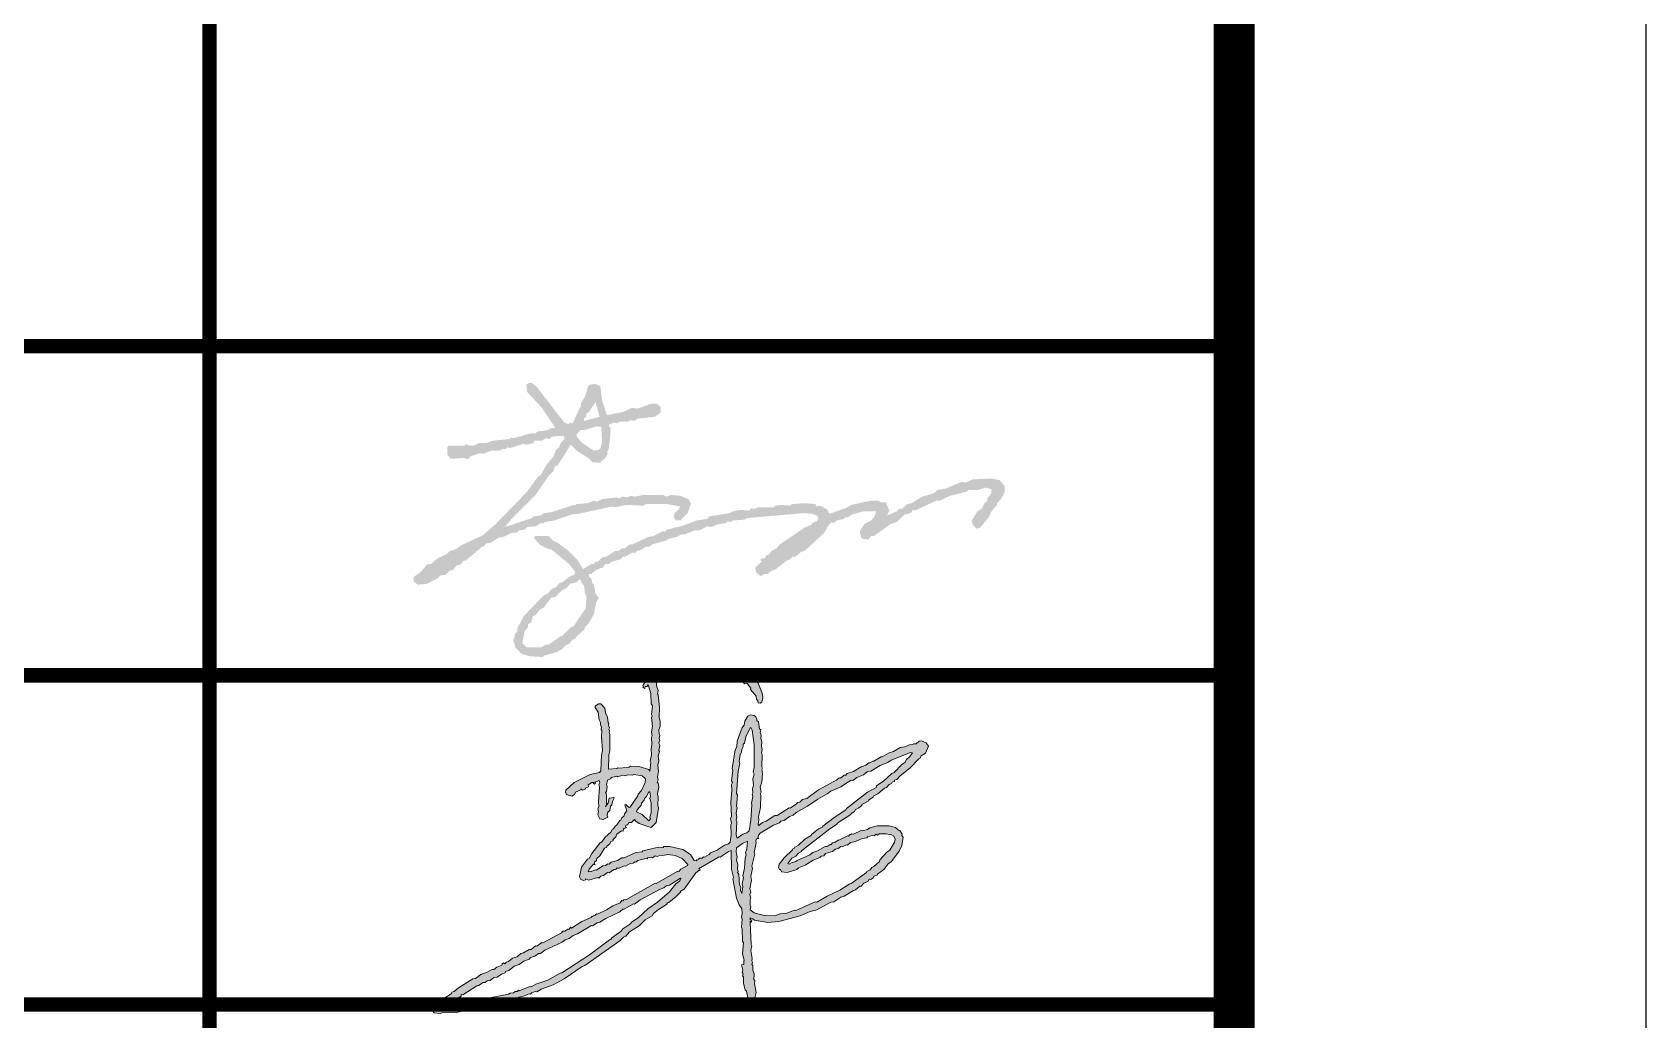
# Model space of a CAD drawing. Extents: x 1188826 to 1909461, y 608442 to 1651179.
# Drawn here: x 1552137 to 1556059, y 1430515 to 1432916 of the extents above; entities that cross this region are included whole.
import ezdxf

# ---------------------------------------------------------------- set-up
doc = ezdxf.new("R2010")
doc.units = 0
doc.header["$LTSCALE"] = 1000
doc.header["$MEASUREMENT"] = 0
doc.layers.add('WALL', color=9, linetype='Continuous', lineweight=40)
doc.layers.add('签名', color=7, linetype='Continuous', lineweight=18)
doc.layers.add('图框', color=140, linetype='Continuous')

# ---------------------------------------------------------------- blocks, each defined once
blk = doc.blocks.new('tq5113')
at = {"layer": '签名'}
h = blk.add_hatch(color=2, dxfattribs=at)
h.dxf.hatch_style = 1
h.paths.add_polyline_path([(5409.8, 9818.7), (5409.8, 9824.7), (5415.8, 9830.7), (5413.8, 9834.7), (5421.8, 9840.7), (5437.8, 9864.7), (5447.8, 9828.7)], flags=16)
h.paths.add_polyline_path([(5391.8, 9780.7), (5391.8, 9786.7), (5401.8, 9796.7), (5411.8, 9796.7), (5437.8, 9804.7), (5451.8, 9804.7), (5453.8, 9766.7), (5449.8, 9752.7), (5445.8, 9748.7), (5433.8, 9746.7), (5405.8, 9764.7)], flags=16)
h.paths.add_polyline_path([(5259.8, 9278.7), (5265.8, 9308.7), (5273.8, 9316.7), (5273.8, 9324.7), (5281.8, 9328.7), (5285.8, 9344.7), (5291.8, 9346.7), (5303.8, 9360.7), (5311.8, 9364.7), (5329.8, 9388.7), (5339.8, 9390.7), (5355.8, 9406.7), (5367.8, 9412.7), (5375.8, 9422.7), (5391.8, 9426.7), (5397.8, 9432.7), (5401.8, 9432.7), (5403.8, 9424.7), (5409.8, 9418.7), (5411.8, 9400.7), (5415.8, 9392.7), (5413.8, 9362.7), (5383.8, 9318.7), (5379.8, 9318.7), (5355.8, 9294.7), (5351.8, 9294.7), (5323.8, 9274.7), (5315.8, 9274.7), (5307.8, 9268.7), (5269.8, 9268.7)], flags=16)
h.paths.add_polyline_path([(5239.8, 9288.7), (5237.8, 9286.7), (5243.8, 9266.7), (5257.8, 9252.7), (5277.8, 9246.7), (5309.8, 9244.7), (5313.8, 9248.7), (5343.8, 9256.7), (5357.8, 9264.7), (5363.8, 9272.7), (5373.8, 9276.7), (5383.8, 9288.7), (5387.8, 9286.7), (5389.8, 9292.7), (5411.8, 9312.7), (5411.8, 9316.7), (5419.8, 9324.7), (5433.8, 9348.7), (5439.8, 9378.7), (5445.8, 9388.7), (5437.8, 9398.7), (5433.8, 9420.7), (5429.8, 9424.7), (5427.8, 9434.7), (5421.8, 9440.7), (5421.8, 9446.7), (5427.8, 9446.7), (5439.8, 9456.7), (5455.8, 9462.7), (5461.8, 9470.7), (5469.8, 9470.7), (5477.8, 9476.7), (5499.8, 9482.7), (5503.8, 9488.7), (5509.8, 9488.7), (5527.8, 9498.7), (5535.8, 9498.7), (5537.8, 9502.7), (5547.8, 9504.7), (5559.8, 9512.7), (5567.8, 9512.7), (5575.8, 9518.7), (5611.8, 9528.7), (5615.8, 9532.7), (5635.8, 9536.7), (5645.8, 9542.7), (5653.8, 9542.7), (5679.8, 9552.7), (5689.8, 9552.7), (5709.8, 9562.7), (5719.8, 9560.7), (5731.8, 9566.7), (5755.8, 9570.7), (5759.8, 9574.7), (5765.8, 9572.7), (5771.8, 9576.7), (5799.8, 9578.7), (5807.8, 9582.7), (5943.8, 9594.7), (5965.8, 9592.7), (5975.8, 9588.7), (5979.8, 9582.7), (5975.8, 9574.7), (5967.8, 9572.7), (5959.8, 9564.7), (5947.8, 9560.7), (5885.8, 9518.7), (5877.8, 9508.7), (5865.8, 9502.7), (5857.8, 9492.7), (5853.8, 9492.7), (5849.8, 9484.7), (5841.8, 9484.7), (5837.8, 9480.7), (5841.8, 9476.7), (5825.8, 9462.7), (5827.8, 9450.7), (5839.8, 9440.7), (5847.8, 9446.7), (5855.8, 9446.7), (5865.8, 9454.7), (5873.8, 9456.7), (5901.8, 9478.7), (5911.8, 9482.7), (5915.8, 9488.7), (5923.8, 9488.7), (5937.8, 9500.7), (5945.8, 9502.7), (5993.8, 9546.7), (6003.8, 9564.7), (6011.8, 9572.7), (6017.8, 9570.7), (6023.8, 9576.7), (6041.8, 9580.7), (6043.8, 9584.7), (6051.8, 9584.7), (6059.8, 9590.7), (6087.8, 9598.7), (6119.8, 9598.7), (6115.8, 9586.7), (6107.8, 9576.7), (6091.8, 9568.7), (6079.8, 9550.7), (6083.8, 9534.7), (6091.8, 9530.7), (6101.8, 9530.7), (6107.8, 9538.7), (6113.8, 9538.7), (6155.8, 9568.7), (6169.8, 9572.7), (6187.8, 9590.7), (6203.8, 9594.7), (6209.8, 9602.7), (6213.8, 9600.7), (6265.8, 9624.7), (6273.8, 9624.7), (6299.8, 9636.7), (6339.8, 9646.7), (6343.8, 9650.7), (6365.8, 9650.7), (6385.8, 9656.7), (6399.8, 9652.7), (6399.8, 9642.7), (6389.8, 9630.7), (6389.8, 9624.7), (6381.8, 9616.7), (6377.8, 9606.7), (6365.8, 9598.7), (6351.8, 9576.7), (6355.8, 9564.7), (6363.8, 9556.7), (6371.8, 9558.7), (6393.8, 9584.7), (6399.8, 9598.7), (6413.8, 9614.7), (6413.8, 9618.7), (6421.8, 9626.7), (6431.8, 9644.7), (6431.8, 9660.7), (6419.8, 9674.7), (6401.8, 9678.7), (6353.8, 9676.7), (6337.8, 9668.7), (6327.8, 9670.7), (6289.8, 9654.7), (6267.8, 9650.7), (6259.8, 9642.7), (6231.8, 9634.7), (6205.8, 9618.7), (6195.8, 9616.7), (6181.8, 9604.7), (6175.8, 9604.7), (6169.8, 9598.7), (6145.8, 9588.7), (6151.8, 9600.7), (6143.8, 9620.7), (6131.8, 9620.7), (6125.8, 9624.7), (6105.8, 9624.7), (6059.8, 9614.7), (6045.8, 9606.7), (6005.8, 9592.7), (5999.8, 9604.7), (5983.8, 9612.7), (5975.8, 9610.7), (5971.8, 9616.7), (5947.8, 9618.7), (5915.8, 9616.7), (5909.8, 9612.7), (5889.8, 9614.7), (5875.8, 9612.7), (5869.8, 9608.7), (5833.8, 9608.7), (5821.8, 9604.7), (5817.8, 9606.7), (5809.8, 9600.7), (5789.8, 9602.7), (5769.8, 9598.7), (5763.8, 9594.7), (5713.8, 9586.7), (5709.8, 9580.7), (5683.8, 9576.7), (5651.8, 9564.7), (5611.8, 9554.7), (5605.8, 9548.7), (5601.8, 9550.7), (5577.8, 9538.7), (5565.8, 9536.7), (5527.8, 9518.7), (5521.8, 9518.7), (5507.8, 9508.7), (5501.8, 9508.7), (5493.8, 9502.7), (5485.8, 9502.7), (5463.8, 9488.7), (5453.8, 9486.7), (5443.8, 9476.7), (5437.8, 9476.7), (5433.8, 9470.7), (5427.8, 9470.7), (5407.8, 9458.7), (5393.8, 9480.7), (5369.8, 9504.7), (5345.8, 9522.7), (5335.8, 9526.7), (5323.8, 9538.7), (5291.8, 9538.7), (5287.8, 9534.7), (5301.8, 9518.7), (5323.8, 9506.7), (5329.8, 9506.7), (5373.8, 9470.7), (5387.8, 9452.7), (5387.8, 9446.7), (5371.8, 9438.7), (5357.8, 9426.7), (5349.8, 9424.7), (5341.8, 9414.7), (5331.8, 9410.7), (5321.8, 9398.7), (5311.8, 9394.7), (5263.8, 9344.7), (5247.8, 9314.7), (5247.8, 9306.7), (5241.8, 9300.7)])
h.paths.add_polyline_path([(4997.8, 9440.7), (4995.8, 9438.7), (4995.8, 9428.7), (5005.8, 9420.7), (5027.8, 9422.7), (5055.8, 9436.7), (5059.8, 9442.7), (5073.8, 9444.7), (5083.8, 9454.7), (5091.8, 9456.7), (5099.8, 9466.7), (5111.8, 9470.7), (5115.8, 9478.7), (5121.8, 9478.7), (5161.8, 9512.7), (5165.8, 9512.7), (5171.8, 9520.7), (5183.8, 9522.7), (5201.8, 9534.7), (5213.8, 9536.7), (5233.8, 9546.7), (5245.8, 9546.7), (5251.8, 9552.7), (5265.8, 9554.7), (5271.8, 9560.7), (5291.8, 9562.7), (5305.8, 9570.7), (5309.8, 9568.7), (5313.8, 9572.7), (5337.8, 9576.7), (5383.8, 9592.7), (5395.8, 9592.7), (5477.8, 9610.7), (5483.8, 9608.7), (5513.8, 9614.7), (5553.8, 9612.7), (5559.8, 9616.7), (5611.8, 9616.7), (5643.8, 9610.7), (5639.8, 9602.7), (5629.8, 9594.7), (5627.8, 9584.7), (5633.8, 9576.7), (5643.8, 9576.7), (5661.8, 9594.7), (5669.8, 9616.7), (5663.8, 9628.7), (5643.8, 9636.7), (5621.8, 9638.7), (5609.8, 9634.7), (5601.8, 9638.7), (5553.8, 9638.7), (5533.8, 9634.7), (5523.8, 9636.7), (5513.8, 9632.7), (5503.8, 9634.7), (5495.8, 9630.7), (5487.8, 9632.7), (5453.8, 9628.7), (5441.8, 9622.7), (5433.8, 9624.7), (5417.8, 9618.7), (5391.8, 9616.7), (5387.8, 9612.7), (5385.8, 9614.7), (5329.8, 9596.7), (5311.8, 9594.7), (5303.8, 9588.7), (5285.8, 9586.7), (5283.8, 9582.7), (5217.8, 9560.7), (5233.8, 9580.7), (5291.8, 9638.7), (5323.8, 9684.7), (5335.8, 9696.7), (5337.8, 9706.7), (5345.8, 9710.7), (5377.8, 9760.7), (5393.8, 9744.7), (5419.8, 9728.7), (5429.8, 9718.7), (5447.8, 9716.7), (5459.8, 9726.7), (5467.8, 9738.7), (5465.8, 9742.7), (5469.8, 9750.7), (5473.8, 9782.7), (5473.8, 9802.7), (5469.8, 9806.7), (5471.8, 9810.7), (5483.8, 9814.7), (5489.8, 9812.7), (5495.8, 9816.7), (5515.8, 9816.7), (5521.8, 9820.7), (5531.8, 9818.7), (5541.8, 9824.7), (5581.8, 9828.7), (5595.8, 9838.7), (5595.8, 9852.7), (5587.8, 9860.7), (5573.8, 9860.7), (5539.8, 9848.7), (5525.8, 9850.7), (5505.8, 9840.7), (5465.8, 9832.7), (5453.8, 9868.7), (5449.8, 9902.7), (5437.8, 9908.7), (5423.8, 9906.7), (5419.8, 9902.7), (5411.8, 9876.7), (5403.8, 9864.7), (5401.8, 9854.7), (5381.8, 9812.7), (5375.8, 9814.7), (5371.8, 9810.7), (5361.8, 9814.7), (5295.8, 9900.7), (5283.8, 9910.7), (5275.8, 9910.7), (5269.8, 9906.7), (5271.8, 9888.7), (5305.8, 9852.7), (5339.8, 9802.7), (5327.8, 9800.7), (5323.8, 9796.7), (5295.8, 9792.7), (5291.8, 9788.7), (5281.8, 9788.7), (5237.8, 9776.7), (5231.8, 9778.7), (5229.8, 9774.7), (5187.8, 9770.7), (5171.8, 9764.7), (5153.8, 9764.7), (5141.8, 9758.7), (5129.8, 9758.7), (5123.8, 9762.7), (5119.8, 9758.7), (5081.8, 9758.7), (5077.8, 9754.7), (5077.8, 9736.7), (5085.8, 9726.7), (5119.8, 9728.7), (5127.8, 9724.7), (5133.8, 9732.7), (5157.8, 9740.7), (5163.8, 9738.7), (5185.8, 9746.7), (5205.8, 9746.7), (5211.8, 9750.7), (5219.8, 9750.7), (5223.8, 9754.7), (5229.8, 9752.7), (5261.8, 9762.7), (5269.8, 9760.7), (5285.8, 9764.7), (5289.8, 9770.7), (5307.8, 9770.7), (5317.8, 9776.7), (5325.8, 9774.7), (5331.8, 9780.7), (5357.8, 9782.7), (5361.8, 9780.7), (5361.8, 9774.7), (5351.8, 9762.7), (5349.8, 9754.7), (5341.8, 9748.7), (5335.8, 9732.7), (5317.8, 9710.7), (5305.8, 9688.7), (5297.8, 9682.7), (5269.8, 9644.7), (5193.8, 9566.7), (5163.8, 9540.7), (5111.8, 9516.7), (5097.8, 9506.7), (5083.8, 9502.7), (5075.8, 9494.7), (5053.8, 9484.7), (5037.8, 9470.7), (5029.8, 9470.7), (5011.8, 9450.7)])
h = blk.add_hatch(color=2, dxfattribs=at)
h.paths.add_polyline_path([(5588, 8940.2), (5590.4, 8945.8), (5588.3, 8953.6), (5590.9, 8966.5), (5589.1, 8981.6), (5591.3, 8992.1), (5589.9, 9003.5), (5593.5, 9015), (5591.7, 9017.8), (5594.1, 9029.6), (5591.8, 9036.2), (5594.1, 9041.8), (5592.7, 9047), (5594.4, 9055.2), (5592.6, 9058), (5592.1, 9067.9), (5595, 9075.9), (5595.1, 9088.1), (5592.3, 9098.5), (5593.6, 9122.8), (5590, 9152.9), (5588.1, 9155.7), (5589.8, 9164), (5586.5, 9172), (5584.3, 9190.8), (5581.5, 9195.1), (5575.6, 9196.3), (5574.7, 9197.7), (5569.9, 9198.6), (5565.5, 9194.7), (5564.3, 9188.8), (5560.2, 9187.2), (5552.9, 9175.2), (5554.8, 9172.4), (5553.1, 9170.3), (5557.6, 9168.1), (5558.5, 9172.8), (5562.3, 9173.3), (5565.6, 9177.5), (5572.3, 9156.5), (5573.1, 9130.6), (5576, 9126.4), (5574, 9104.7), (5575.8, 9101.9), (5573.7, 9097.4), (5576.6, 9076), (5573.8, 9061.9), (5575.6, 9052.9), (5573.7, 9049.7), (5574.8, 9031.1), (5572.9, 9021.7), (5573.5, 9006.8), (5570.4, 8991.5), (5572.2, 8988.7), (5570.2, 8967.1), (5567.4, 8971.3), (5543.2, 8978.7), (5522.5, 8979.3), (5519.7, 8977.4), (5497.1, 8974.7), (5492.4, 8975.7), (5489.5, 8973.8), (5469.5, 8971.8), (5470.4, 9005.9), (5472.8, 9017.7), (5472.5, 9058.2), (5470.7, 9061), (5471.6, 9065.7), (5470, 9069.7), (5471.9, 9073), (5469.3, 9078.4), (5470.3, 9083.1), (5468.2, 9084.8), (5467.3, 9098.4), (5462.2, 9109.3), (5460.8, 9120.6), (5450.8, 9131.2), (5444.7, 9131.2), (5437.3, 9125.4), (5436.6, 9121.9), (5444.1, 9110.5), (5446.3, 9091.7), (5450.1, 9086), (5450.1, 9079.9), (5452.6, 9074.5), (5451.4, 9068.6), (5453.3, 9065.8), (5452.5, 9050), (5454.5, 9017.8), (5452, 9006), (5450.4, 8968.4), (5447.1, 8964.1), (5425.2, 8958.8), (5385.8, 8940), (5366, 8920.8), (5365, 8916.1), (5367.6, 8910.6), (5380.3, 8906.8), (5387.1, 8910.3), (5389.5, 8915.9), (5400.3, 8921.1), (5402.2, 8924.4), (5406.4, 8921), (5413, 8923.4), (5413.5, 8925.7), (5420.4, 8929.2), (5420.2, 8934.1), (5428.7, 8939.8), (5433.6, 8940), (5431.9, 8937.9), (5435.2, 8936), (5438.1, 8937.8), (5436.2, 8940.7), (5446.8, 8944.6), (5448.2, 8939.4), (5446.1, 8935), (5447.2, 8928.6), (5444.7, 8892.4), (5446, 8881.1), (5443.6, 8875.4), (5445, 8870.2), (5443.1, 8860.8), (5448.5, 8851.2), (5456.7, 8849.5), (5467.8, 8855.8), (5466.2, 8859.8), (5467.8, 8868), (5472.3, 8872), (5474.5, 8882.6), (5477.6, 8885.6), (5479.3, 8893.9), (5483.3, 8901.6), (5481.2, 8903.3), (5471.1, 8901.7), (5468.7, 8889.9), (5462, 8881.5), (5464.2, 8885.9), (5464.7, 8906.6), (5463.8, 8914.2), (5461.7, 8915.8), (5464.6, 8917.7), (5465.8, 8929.7), (5464.2, 8933.7), (5466.6, 8945.5), (5474.6, 8948.7), (5476.5, 8952), (5489.5, 8955.5), (5491.6, 8953.8), (5504.5, 8957.3), (5510.4, 8956.1), (5515.8, 8958.6), (5527.8, 8957.4), (5530.7, 8959.3), (5550.9, 8956.3), (5559.1, 8948.5), (5558.6, 8940.1), (5549.5, 8919.9), (5541.7, 8911.7), (5540.8, 8907), (5521.6, 8879.1), (5518, 8879.8), (5511.9, 8885.9), (5509.4, 8885.2), (5513.8, 8870.9), (5508.5, 8863.3), (5507.6, 8858.6), (5501.7, 8853.7), (5499.3, 8848.1), (5496.7, 8847.4), (5489.6, 8836.6), (5485.3, 8833.8), (5481.5, 8827.2), (5478.9, 8826.5), (5474.9, 8818.8), (5461.4, 8806.9), (5454.3, 8796.1), (5448.7, 8792.3), (5428.8, 8767), (5422.6, 8754.8), (5418.6, 8753.2), (5403.7, 8734.2), (5398.8, 8710.7), (5402.3, 8703.8), (5409.1, 8701.2), (5413.1, 8702.8), (5413.6, 8705.2), (5421.6, 8702.3), (5443.8, 8708.8), (5445.9, 8707.2), (5450.6, 8712.3), (5457, 8713.5), (5467.1, 8721.2), (5470.7, 8720.4), (5482, 8727.9), (5486.9, 8728.1), (5490, 8731.2), (5495, 8731.4), (5507.2, 8737.4), (5510.7, 8736.7), (5521.8, 8743), (5529.4, 8743.9), (5533.6, 8746.7), (5536, 8746.3), (5540.5, 8750.2), (5559.8, 8754.8), (5563.3, 8754.1), (5565, 8756.2), (5572.7, 8758.3), (5576, 8756.4), (5583.1, 8761.1), (5587.8, 8760.1), (5595.8, 8763.4), (5601.7, 8762.2), (5613.3, 8764.7), (5631.1, 8762.3), (5648, 8755.1), (5662.1, 8740), (5661.6, 8737.6), (5645.1, 8728.8), (5640.4, 8723.6), (5638, 8724.1), (5585.4, 8694.5), (5583, 8695), (5511.1, 8654.6), (5507.5, 8655.3), (5504.4, 8652.3), (5502.1, 8652.7), (5497.4, 8647.6), (5479.9, 8640.1), (5464.3, 8629.9), (5442.6, 8619.6), (5440.3, 8620.1), (5437.2, 8617.1), (5432, 8615.7), (5431.5, 8613.3), (5429.4, 8615), (5427.5, 8611.7), (5404.7, 8601.7), (5379.4, 8586), (5377.3, 8587.7), (5372.6, 8582.5), (5370.2, 8583), (5363.1, 8578.4), (5358.2, 8578.1), (5354.9, 8573.9), (5309.6, 8550.1), (5307.2, 8550.6), (5295.6, 8542), (5292.1, 8542.7), (5281.7, 8533.8), (5276.8, 8533.6), (5262.8, 8525.4), (5256.5, 8524.3), (5247.5, 8516.3), (5235.7, 8512.6), (5226.7, 8504.6), (5221.5, 8503.3), (5217.1, 8499.3), (5213.8, 8501.2), (5210.9, 8499.3), (5210.2, 8495.8), (5198.2, 8490.9), (5190.9, 8485.1), (5185.9, 8484.8), (5174.8, 8478.5), (5159, 8473.2), (5146, 8463.6), (5139.7, 8462.5), (5104.5, 8440.3), (5094.1, 8431.4), (5088.9, 8430), (5086.8, 8425.6), (5071.4, 8416.4), (5067.7, 8416), (5063.9, 8409.4), (5061.5, 8409.9), (5057.7, 8403.3), (5043.3, 8392.8), (5041.6, 8384.6), (5045.6, 8380.1), (5061.1, 8378.1), (5064, 8380), (5100.9, 8381), (5124.3, 8387.2), (5139.1, 8387.9), (5153.7, 8393.5), (5158.4, 8392.5), (5189.3, 8399.6), (5200.3, 8399.8), (5208.6, 8404.2), (5229.1, 8408.6), (5250.5, 8417.7), (5260.7, 8419.3), (5276.7, 8425.8), (5280.2, 8425.1), (5283.3, 8428.1), (5291.3, 8431.4), (5294.9, 8430.7), (5305.9, 8437), (5335.2, 8448.1), (5361.4, 8462.3), (5405.5, 8492.5), (5412.1, 8494.8), (5496.7, 8554.6), (5505.9, 8563.8), (5511.3, 8566.3), (5520.8, 8576.6), (5543.5, 8591.6), (5558.6, 8605.6), (5575.3, 8615.7), (5578.9, 8621.1), (5590.7, 8630.9), (5610.3, 8642.8), (5612.4, 8647.3), (5616.2, 8647.7), (5633.9, 8662.5), (5644.8, 8673.7), (5643.9, 8675.1), (5653.6, 8680.5), (5681.3, 8720.1), (5688.6, 8726), (5692.4, 8726.4), (5691.7, 8729), (5688.2, 8729.7), (5738.2, 8758.7), (5740.5, 8758.2), (5760.4, 8771.3), (5767.2, 8774.8), (5768.6, 8727.9), (5773.2, 8708.6), (5771.4, 8705.3), (5780.1, 8658.2), (5786.6, 8642.2), (5793.1, 8632.3), (5794.5, 8621), (5792.8, 8612.7), (5794.2, 8607.6), (5792.7, 8588.3), (5794.3, 8584.3), (5795.3, 8553.4), (5797.2, 8550.6), (5795.4, 8524), (5799.3, 8507.3), (5797.9, 8506.3), (5798.6, 8497.6), (5792.2, 8496.5), (5795.7, 8483.5), (5794.5, 8477.6), (5796.3, 8474.8), (5795.4, 8470.1), (5797.3, 8467.3), (5797.6, 8451.3), (5801.8, 8435.7), (5804.9, 8432.6), (5807.6, 8416.2), (5817.2, 8409.3), (5824.8, 8416.3), (5828.6, 8429), (5824.5, 8450.7), (5824.7, 8458), (5822.9, 8460.8), (5823.2, 8474.2), (5820.2, 8483.4), (5820, 8494.5), (5818.1, 8497.3), (5819.3, 8503.2), (5817.4, 8506), (5818.7, 8511.9), (5815.2, 8531), (5817.6, 8542.7), (5815.8, 8545.6), (5813.4, 8599.9), (5813.9, 8602.3), (5815.8, 8599.4), (5817.9, 8603.9), (5813.5, 8606), (5813.3, 8611), (5815.1, 8608.2), (5820.1, 8608.4), (5824.3, 8605.1), (5856.3, 8599.7), (5883.6, 8601.5), (5935.4, 8615.3), (5959.7, 8626.3), (5975.3, 8630.4), (6009.7, 8649.1), (6017.2, 8650), (6034.2, 8661.2), (6042, 8663.3), (6064.4, 8677.1), (6069.6, 8678.5), (6080, 8687.4), (6082.4, 8686.9), (6090.2, 8695.1), (6099.6, 8699.3), (6103.2, 8704.7), (6106.7, 8703.9), (6112.4, 8707.7), (6114.5, 8712.1), (6122.3, 8714.2), (6122.8, 8716.6), (6138.6, 8728), (6148.8, 8741.9), (6157.3, 8747.5), (6176, 8773), (6182.4, 8786.4), (6185.3, 8806.6), (6182.5, 8810.9), (6183.3, 8814.4), (6177.7, 8822.9), (6174.1, 8823.6), (6166.9, 8830), (6151.8, 8834.3), (6122.4, 8834.2), (6104.3, 8829.4), (6098.6, 8825.6), (6086.8, 8821.9), (6083.3, 8822.7), (6064.4, 8814.3), (6060.9, 8815), (6056.6, 8812.2), (6055.7, 8813.6), (6052.4, 8809.4), (6050, 8809.9), (6029.5, 8799.4), (6027.2, 8799.9), (6019.8, 8794), (6013.5, 8792.9), (6010.2, 8788.7), (6007.8, 8789.1), (6000.7, 8784.5), (5995.8, 8784.3), (5977.6, 8773.3), (5965.8, 8769.6), (5958.5, 8763.7), (5927.6, 8750.5), (5924.5, 8747.4), (5914.2, 8744.6), (5908.5, 8740.9), (5905.2, 8742.8), (5915.2, 8755.5), (5924.8, 8760.8), (5931.2, 8768.1), (5938.1, 8771.6), (5938.5, 8773.9), (6007.1, 8827.3), (6023.8, 8837.3), (6027.1, 8841.5), (6058.3, 8862.1), (6058.8, 8864.4), (6067, 8868.9), (6069.2, 8873.3), (6077.4, 8877.8), (6084.8, 8883.6), (6085.2, 8886), (6101.8, 8894.8), (6102.2, 8897.2), (6112.2, 8903.7), (6114.1, 8907), (6123.7, 8912.4), (6140, 8926.2), (6145.2, 8927.6), (6151.6, 8934.8), (6157, 8937.4), (6158.9, 8940.7), (6164.1, 8942.1), (6164.8, 8945.6), (6170, 8947), (6178.1, 8956.3), (6201.5, 8974.8), (6223.2, 8997.3), (6227.2, 8998.9), (6229.6, 9004.6), (6239.5, 9011.1), (6246.7, 9028), (6241.1, 9036.5), (6229.8, 9041.3), (6224.6, 9039.9), (6217.3, 9034), (6211.2, 9034.1), (6206.9, 9031.3), (6202.2, 9032.2), (6189.9, 9026.2), (6178.6, 9024.8), (6161.9, 9014.8), (6151.5, 9012), (6134.8, 9002), (6132.4, 9002.5), (6114.2, 8991.5), (6111.9, 8992), (6104.8, 8987.3), (6102.4, 8987.8), (6095.1, 8981.9), (6083.3, 8978.2), (6064.9, 8966.1), (6049.4, 8961.9), (6046, 8957.7), (6042.3, 8957.2), (6033.5, 8950.5), (6030, 8951.2), (6024.1, 8946.3), (5980, 8922.2), (5951.2, 8901.2), (5940.8, 8898.4), (5934.6, 8892.3), (5928.3, 8891.2), (5926.4, 8887.9), (5910.8, 8877.6), (5908.5, 8878.1), (5878.9, 8859.7), (5874, 8859.4), (5852.8, 8845.4), (5843.6, 8842.4), (5834.8, 8835.6), (5832.7, 8837.3), (5835.1, 8849), (5834.2, 8856.6), (5838.8, 8878.9), (5839.9, 8908.1), (5838.5, 8913.3), (5840.4, 8916.6), (5838.1, 8929.3), (5841.7, 8940.8), (5843.4, 8961.3), (5841.8, 8971.4), (5843.7, 8974.7), (5841.9, 8977.5), (5843.2, 9007.9), (5841.3, 9010.7), (5843, 9018.9), (5841.2, 9027.9), (5842.2, 9038.7), (5839.2, 9047.9), (5840.6, 9054.9), (5838.3, 9061.5), (5839.5, 9067.4), (5836.4, 9070.5), (5833.7, 9087), (5829.5, 9090.3), (5830.2, 9093.8), (5827.6, 9099.3), (5823.4, 9102.6), (5814, 9104.5), (5808.3, 9100.8), (5801, 9088.8), (5799.1, 9079.4), (5794.1, 9073.1), (5782.4, 9039.9), (5780.9, 9026.8), (5776.9, 9019), (5770.1, 8973.9), (5771.5, 8968.7), (5768.7, 8943.5), (5770.4, 8939.5), (5768.2, 8935), (5769.1, 8921.4), (5766.6, 8891.3), (5768.3, 8857.8), (5765.9, 8852.2), (5768.5, 8840.7), (5766.6, 8837.4), (5767.4, 8811.5), (5765.2, 8794.8), (5760.7, 8790.8), (5751.5, 8787.8), (5731.7, 8774.7), (5717.1, 8769.1), (5713.7, 8764.9), (5702.7, 8758.6), (5700.3, 8759.1), (5697.2, 8756.1), (5691.1, 8756.1), (5686.9, 8753.3), (5686.4, 8750.9), (5684, 8751.4), (5682.4, 8749.3), (5677.7, 8750.3), (5668.3, 8764.4), (5650, 8776.8), (5618.5, 8784.4), (5603.7, 8783.8), (5602, 8781.7), (5591.2, 8782.7), (5552.6, 8773.5), (5550.9, 8771.4), (5535.9, 8769.5), (5507.5, 8757), (5501.4, 8757), (5491.5, 8750.5), (5476, 8746.3), (5471.2, 8741.2), (5467.7, 8741.9), (5462, 8738.1), (5455.7, 8737), (5440.1, 8726.7), (5436.6, 8727.4), (5427.1, 8723.2), (5422.4, 8724.2), (5419.6, 8722.3), (5422.2, 8729.2), (5431.9, 8740.6), (5436.6, 8739.7), (5434.8, 8742.5), (5435.5, 8746), (5440, 8750), (5440.9, 8754.7), (5448.5, 8761.7), (5459.7, 8780.3), (5465.1, 8782.8), (5465.6, 8785.2), (5472.9, 8791), (5475.3, 8796.7), (5480.4, 8798.1), (5479.8, 8800.7), (5487.3, 8807.7), (5489.9, 8814.5), (5501.3, 8822), (5504.8, 8821.2), (5506.2, 8828.3), (5508.6, 8827.8), (5512.8, 8830.6), (5510.7, 8832.3), (5511.5, 8835.8), (5516.6, 8837.2), (5519, 8842.8), (5525.1, 8842.8), (5532.7, 8849.8), (5535.5, 8845.6), (5544.2, 8840.1), (5567, 8831.8), (5572.9, 8830.6), (5585.2, 8842.7), (5591, 8877.1), (5588.9, 8884.8), (5590.4, 8904.1), (5588.3, 8911.9), (5591.7, 8928.4), (5590.1, 8938.5)])
h.paths.add_polyline_path([(5569.8, 8916.9), (5571.4, 8906.8), (5570.1, 8900.9), (5572.9, 8890.6), (5572.8, 8866.1), (5569.5, 8855.8), (5571.1, 8851.7), (5567.5, 8846.4), (5551.1, 8862), (5537.7, 8868.4), (5538.7, 8873.1), (5548.4, 8884.6), (5549.4, 8889.3), (5555.8, 8896.5), (5556.7, 8901.2), (5561.2, 8905.2), (5567.4, 8917.4)], flags=16)
h.paths.add_polyline_path([(5784.6, 8967.2), (5788.5, 8986), (5787.1, 8991.2), (5789.3, 9007.9), (5792.9, 9013.3), (5793.1, 9020.6), (5796.9, 9027.2), (5797, 9033.3), (5799.8, 9035.1), (5802.9, 9050.4), (5814.5, 9074.6), (5818.5, 9066.8), (5823.5, 9031.5), (5823.3, 8976.4), (5820.9, 8964.7), (5823.7, 8960.4), (5820.1, 8948.9), (5821.9, 8933.8), (5819.7, 8923.3), (5820.4, 8914.5), (5818.5, 8911.3), (5819.9, 8906.1), (5816.5, 8889.6), (5818.1, 8885.6), (5815.4, 8848.2), (5811.2, 8822.1), (5805.3, 8817.2), (5796.1, 8814.2), (5782, 8804.8), (5779.9, 8812.6), (5781.4, 8844.1), (5779.8, 8848.1), (5781.5, 8856.4), (5779.7, 8865.3), (5782.3, 8878.3), (5780.7, 8882.3), (5782.5, 8908.8), (5780.8, 8912.9)], flags=16)
h.paths.add_polyline_path([(5644.3, 8706.9), (5645.4, 8706.6), (5643.1, 8701), (5632.9, 8693.3), (5618, 8674.3), (5588.2, 8648.6), (5565.3, 8632.4), (5542.6, 8611.4), (5524.2, 8599.2), (5523.7, 8596.9), (5503.9, 8583.8), (5500.3, 8578.4), (5477.4, 8562.3), (5475.3, 8557.8), (5471.5, 8557.3), (5423.6, 8520.6), (5355.8, 8477), (5352, 8476.5), (5321.6, 8459.5), (5292.6, 8449.5), (5281.5, 8443.2), (5278, 8443.9), (5252.5, 8433.2), (5250.4, 8434.9), (5247.3, 8431.8), (5242.4, 8431.6), (5238.1, 8428.8), (5230.6, 8427.9), (5226.3, 8425.1), (5180.4, 8416.2), (5158.3, 8409.7), (5154.7, 8410.4), (5145.5, 8407.4), (5144.6, 8408.8), (5138.9, 8405.1), (5129.3, 8405.8), (5121.5, 8403.7), (5118.4, 8400.7), (5113.7, 8401.7), (5099.6, 8398.4), (5085, 8399), (5086.2, 8404.8), (5111.5, 8420.5), (5111, 8424.3), (5115.7, 8423.3), (5149.7, 8445.7), (5153.5, 8446.2), (5164.8, 8453.6), (5169.8, 8453.9), (5174.3, 8457.8), (5181.8, 8458.7), (5190.5, 8465.5), (5199.2, 8466.2), (5209.4, 8473.9), (5218.6, 8476.9), (5219.3, 8480.4), (5227.1, 8482.5), (5240.3, 8493.3), (5252.1, 8497), (5263.7, 8505.6), (5276.9, 8510.3), (5280.2, 8514.5), (5290.6, 8517.3), (5299.3, 8524.1), (5304.3, 8524.3), (5314.4, 8532), (5356.4, 8551.6), (5363.7, 8557.4), (5374.1, 8560.2), (5383.1, 8568.1), (5393.7, 8572.1), (5428.4, 8591.9), (5430.7, 8591.4), (5442.1, 8598.9), (5448.4, 8600.1), (5462.6, 8609.4), (5496.6, 8625.7), (5505.3, 8632.5), (5506.2, 8631.1), (5529.8, 8644.6), (5532.2, 8644.1), (5546.6, 8654.7), (5593.3, 8679.4), (5603.9, 8683.3), (5609.8, 8688.2), (5617.6, 8690.3)], flags=16)
h.paths.add_polyline_path([(5780.7, 8780.6), (5795.1, 8791.1), (5805.9, 8796.2), (5807.3, 8797.2), (5805.8, 8777.9), (5802.7, 8768.7), (5804.1, 8763.5), (5801.5, 8756.7), (5800, 8731.3), (5796.1, 8712.5), (5797.7, 8708.5), (5794.6, 8693.2), (5795.5, 8685.7), (5793.5, 8670.2), (5790, 8677), (5790.6, 8685.5), (5788, 8690.9), (5785.8, 8715.9), (5783.2, 8721.3), (5784.6, 8722.2), (5782.5, 8730), (5783.5, 8740.8), (5780.8, 8751.2), (5782.2, 8758.2), (5779.9, 8770.9)], flags=16)
h.paths.add_polyline_path([(5829.2, 8802.5), (5834.4, 8803.9), (5832.3, 8805.5), (5834.9, 8812.3), (5838.3, 8816.6), (5870.4, 8835.7), (5885, 8841.3), (5888.3, 8845.5), (5896.1, 8847.6), (5909.1, 8857.2), (5918.3, 8860.2), (5925.8, 8867.2), (5953.4, 8882.4), (5977.8, 8899.4), (6001.1, 8911.8), (6009.9, 8918.6), (6034.1, 8929.5), (6052.6, 8941.7), (6059.4, 8945.2), (6062.9, 8944.4), (6073.1, 8952.1), (6089.1, 8958.7), (6097.9, 8965.4), (6106.8, 8967.3), (6129.2, 8981.1), (6147.9, 8988.3), (6156.4, 8993.9), (6203.1, 9012.5), (6207.8, 9011.5), (6200.9, 9001.9), (6193.6, 8996), (6189.5, 8988.3), (6182.4, 8983.6), (6163.8, 8964.2), (6158.3, 8961.6), (6138.7, 8943.6), (6120.3, 8931.4), (6119.6, 8927.9), (6098.8, 8916.2), (6047.8, 8876.5), (6045.9, 8873.2), (6017.5, 8854.5), (5989.9, 8833.2), (5989.4, 8830.9), (5980, 8826.7), (5962.5, 8813.1), (5962, 8810.8), (5946.7, 8801.7), (5931.5, 8787.6), (5921.9, 8782.3), (5921.4, 8779.9), (5917.4, 8778.3), (5916.9, 8775.9), (5895.9, 8757), (5884, 8741), (5882.3, 8732.8), (5885.1, 8728.5), (5887.5, 8728.1), (5890, 8722.6), (5903.2, 8721.2), (5926.8, 8728.6), (5931.3, 8732.6), (5947.3, 8739.1), (5966.9, 8751), (5982.9, 8757.5), (5986, 8760.5), (5992.4, 8761.7), (5997.1, 8766.8), (6014.1, 8771.9), (6021.4, 8777.8), (6027.8, 8778.9), (6033.7, 8783.8), (6037.2, 8783.1), (6048, 8788.2), (6050.4, 8787.8), (6057.7, 8793.6), (6069.3, 8796.1), (6085.5, 8803.8), (6096.8, 8805.2), (6098.5, 8807.3), (6110.3, 8811), (6115, 8810), (6119.5, 8814), (6122.8, 8812.1), (6127, 8814.9), (6144.2, 8815.1), (6157.1, 8812.4), (6162.5, 8808.9), (6166, 8802), (6164.6, 8795), (6153.2, 8775.2), (6146.1, 8770.6), (6128.8, 8752.1), (6127.9, 8747.4), (6114.4, 8735.4), (6109, 8732.9), (6105.4, 8727.5), (6097.2, 8723), (6096.7, 8720.7), (6059.4, 8694), (6055.6, 8693.6), (6031.5, 8677.7), (6000.4, 8663.3), (5975.4, 8648.8), (5971.8, 8649.5), (5924.7, 8628.6), (5921.1, 8629.3), (5902.5, 8622.1), (5886.3, 8620.5), (5875.6, 8616.6), (5850.9, 8615.5), (5823, 8622.5), (5813.6, 8630.5), (5815, 8637.6), (5813.4, 8641.6), (5813.7, 8655), (5815.6, 8658.3), (5812.6, 8667.5), (5815, 8673.1), (5812.9, 8680.9), (5817.2, 8702), (5815.6, 8712.2), (5819.5, 8731), (5818.1, 8736.2), (5825.3, 8765.3), (5823.7, 8769.3), (5828.5, 8792.8), (5827.1, 8798)], flags=16)
blk.add_hatch(color=2, dxfattribs=at).paths.add_polyline_path([(5810.7, 9195.8), (5806.4, 9193), (5805.7, 9189.5), (5799.1, 9187.2), (5797.9, 9181.3), (5800, 9179.6), (5806.4, 9180.8), (5815, 9169.2), (5814.3, 9165.7), (5828.1, 9149.4), (5829, 9141.8), (5832.1, 9138.8), (5833.5, 9133.6), (5838.2, 9132.6), (5842.4, 9135.4), (5844.6, 9146), (5843.2, 9157.3), (5833.4, 9181.4), (5822.4, 9193.4)])
at = {"layer": '图框', "const_width": 35}
for points in [[(4500, 6800.3), (4500, 13200.3)], [(0, 10000.3), (7000, 10000.3)], [(0, 9200.3), (7000, 9200.3)], [(0, 8400.3), (7000, 8400.3)]]:
    blk.add_lwpolyline(points, dxfattribs=at)
at = {"layer": '签名', "color": 2, "elevation": 12019200}
for points in [[(5575.6, 9196.3), (5574.7, 9197.7), (5569.9, 9198.6), (5565.5, 9194.7), (5564.3, 9188.8), (5560.2, 9187.2), (5552.9, 9175.2), (5554.8, 9172.4), (5553.1, 9170.3), (5557.6, 9168.1), (5558.5, 9172.8), (5562.3, 9173.3), (5565.6, 9177.5), (5572.3, 9156.5), (5573.1, 9130.6), (5576, 9126.4), (5574, 9104.7), (5575.8, 9101.9), (5573.7, 9097.4), (5576.6, 9076), (5573.8, 9061.9), (5575.6, 9052.9), (5573.7, 9049.7), (5574.8, 9031.1), (5572.9, 9021.7), (5573.5, 9006.8), (5570.4, 8991.5), (5572.2, 8988.7), (5570.2, 8967.1), (5567.4, 8971.3), (5543.2, 8978.7), (5522.5, 8979.3), (5519.7, 8977.4), (5497.1, 8974.7), (5492.4, 8975.7), (5489.5, 8973.8), (5469.5, 8971.8), (5470.4, 9005.9), (5472.8, 9017.7), (5472.5, 9058.2), (5470.7, 9061), (5471.6, 9065.7), (5470, 9069.7), (5471.9, 9073), (5469.3, 9078.4), (5470.3, 9083.1), (5468.2, 9084.8), (5467.3, 9098.4), (5462.2, 9109.3), (5460.8, 9120.6), (5450.8, 9131.2), (5444.7, 9131.2), (5437.3, 9125.4), (5436.6, 9121.9), (5444.1, 9110.5), (5446.3, 9091.7), (5450.1, 9086), (5450.1, 9079.9), (5452.6, 9074.5), (5451.4, 9068.6), (5453.3, 9065.8), (5452.5, 9050), (5454.5, 9017.8), (5452, 9006), (5450.4, 8968.4), (5447.1, 8964.1), (5425.2, 8958.8), (5385.8, 8940), (5366, 8920.8), (5365, 8916.1), (5367.6, 8910.6), (5380.3, 8906.8), (5387.1, 8910.3), (5389.5, 8915.9), (5400.3, 8921.1), (5402.2, 8924.4), (5406.4, 8921), (5413, 8923.4), (5413.5, 8925.7), (5420.4, 8929.2), (5420.2, 8934.1), (5428.7, 8939.8), (5433.6, 8940), (5431.9, 8937.9), (5435.2, 8936), (5438.1, 8937.8), (5436.2, 8940.7), (5446.8, 8944.6), (5448.2, 8939.4), (5446.1, 8935), (5447.2, 8928.6), (5444.7, 8892.4), (5446, 8881.1), (5443.6, 8875.4), (5445, 8870.2), (5443.1, 8860.8), (5448.5, 8851.2), (5456.7, 8849.5), (5467.8, 8855.8), (5466.2, 8859.8), (5467.8, 8868), (5472.3, 8872), (5474.5, 8882.6), (5477.6, 8885.6), (5479.3, 8893.9), (5483.3, 8901.6), (5481.2, 8903.3), (5471.1, 8901.7), (5468.7, 8889.9), (5462, 8881.5), (5464.2, 8885.9), (5464.7, 8906.6), (5463.8, 8914.2), (5461.7, 8915.8), (5464.6, 8917.7), (5465.8, 8929.7), (5464.2, 8933.7), (5466.6, 8945.5), (5474.6, 8948.7), (5476.5, 8952), (5489.5, 8955.5), (5491.6, 8953.8), (5504.5, 8957.3), (5510.4, 8956.1), (5515.8, 8958.6), (5527.8, 8957.4), (5530.7, 8959.3), (5550.9, 8956.3), (5559.1, 8948.5), (5558.6, 8940.1), (5549.5, 8919.9), (5541.7, 8911.7), (5540.8, 8907), (5521.6, 8879.1), (5518, 8879.8), (5511.9, 8885.9), (5509.4, 8885.2), (5513.8, 8870.9), (5508.5, 8863.3), (5507.6, 8858.6), (5501.7, 8853.7), (5499.3, 8848.1), (5496.7, 8847.4), (5489.6, 8836.6), (5485.3, 8833.8), (5481.5, 8827.2), (5478.9, 8826.5), (5474.9, 8818.8), (5461.4, 8806.9), (5454.3, 8796.1), (5448.7, 8792.3), (5428.8, 8767), (5422.6, 8754.8), (5418.6, 8753.2), (5403.7, 8734.2), (5398.8, 8710.7), (5402.3, 8703.8), (5409.1, 8701.2), (5413.1, 8702.8), (5413.6, 8705.2), (5421.6, 8702.3), (5443.8, 8708.8), (5445.9, 8707.2), (5450.6, 8712.3), (5457, 8713.5), (5467.1, 8721.2), (5470.7, 8720.4), (5482, 8727.9), (5486.9, 8728.1), (5490, 8731.2), (5495, 8731.4), (5507.2, 8737.4), (5510.7, 8736.7), (5521.8, 8743), (5529.4, 8743.9), (5533.6, 8746.7), (5536, 8746.3), (5540.5, 8750.2), (5559.8, 8754.8), (5563.3, 8754.1), (5565, 8756.2), (5572.7, 8758.3), (5576, 8756.4), (5583.1, 8761.1), (5587.8, 8760.1), (5595.8, 8763.4), (5601.7, 8762.2), (5613.3, 8764.7), (5631.1, 8762.3), (5648, 8755.1), (5662.1, 8740), (5661.6, 8737.6), (5645.1, 8728.8), (5640.4, 8723.6), (5638, 8724.1), (5585.4, 8694.5), (5583, 8695), (5511.1, 8654.6), (5507.5, 8655.3), (5504.4, 8652.3), (5502.1, 8652.7), (5497.4, 8647.6), (5479.9, 8640.1), (5464.3, 8629.9), (5442.6, 8619.6), (5440.3, 8620.1), (5437.2, 8617.1), (5432, 8615.7), (5431.5, 8613.3), (5429.4, 8615), (5427.5, 8611.7), (5404.7, 8601.7), (5379.4, 8586), (5377.3, 8587.7), (5372.6, 8582.5), (5370.2, 8583), (5363.1, 8578.4), (5358.2, 8578.1), (5354.9, 8573.9), (5309.6, 8550.1), (5307.2, 8550.6), (5295.6, 8542), (5292.1, 8542.7), (5281.7, 8533.8), (5276.8, 8533.6), (5262.8, 8525.4), (5256.5, 8524.3), (5247.5, 8516.3), (5235.7, 8512.6), (5226.7, 8504.6), (5221.5, 8503.3), (5217.1, 8499.3), (5213.8, 8501.2), (5210.9, 8499.3), (5210.2, 8495.8), (5198.2, 8490.9), (5190.9, 8485.1), (5185.9, 8484.8), (5174.8, 8478.5), (5159, 8473.2), (5146, 8463.6), (5139.7, 8462.5), (5104.5, 8440.3), (5094.1, 8431.4), (5088.9, 8430), (5086.8, 8425.6), (5071.4, 8416.4), (5067.7, 8416), (5063.9, 8409.4), (5061.5, 8409.9), (5057.7, 8403.3), (5043.3, 8392.8), (5041.6, 8384.6), (5045.6, 8380.1), (5061.1, 8378.1), (5064, 8380), (5100.9, 8381), (5124.3, 8387.2), (5139.1, 8387.9), (5153.7, 8393.5), (5158.4, 8392.5), (5189.3, 8399.6), (5200.3, 8399.8), (5208.6, 8404.2), (5229.1, 8408.6), (5250.5, 8417.7), (5260.7, 8419.3), (5276.7, 8425.8), (5280.2, 8425.1), (5283.3, 8428.1), (5291.3, 8431.4), (5294.9, 8430.7), (5305.9, 8437), (5335.2, 8448.1), (5361.4, 8462.3), (5405.5, 8492.5), (5412.1, 8494.8), (5496.7, 8554.6), (5505.9, 8563.8), (5511.3, 8566.3), (5520.8, 8576.6), (5543.5, 8591.6), (5558.6, 8605.6), (5575.3, 8615.7), (5578.9, 8621.1), (5590.7, 8630.9), (5610.3, 8642.8), (5612.4, 8647.3), (5616.2, 8647.7), (5633.9, 8662.5), (5644.8, 8673.7), (5643.9, 8675.1), (5653.6, 8680.5), (5681.3, 8720.1), (5688.6, 8726), (5692.4, 8726.4), (5691.7, 8729), (5688.2, 8729.7), (5738.2, 8758.7), (5740.5, 8758.2), (5760.4, 8771.3), (5767.2, 8774.8), (5768.6, 8727.9), (5773.2, 8708.6), (5771.4, 8705.3), (5780.1, 8658.2), (5786.6, 8642.2), (5793.1, 8632.3), (5794.5, 8621), (5792.8, 8612.7), (5794.2, 8607.6), (5792.7, 8588.3), (5794.3, 8584.3), (5795.3, 8553.4), (5797.2, 8550.6), (5795.4, 8524), (5799.3, 8507.3), (5797.9, 8506.3), (5798.6, 8497.6), (5792.2, 8496.5), (5795.7, 8483.5), (5794.5, 8477.6), (5796.3, 8474.8), (5795.4, 8470.1), (5797.3, 8467.3), (5797.6, 8451.3), (5801.8, 8435.7), (5804.9, 8432.6), (5807.6, 8416.2), (5817.2, 8409.3), (5824.8, 8416.3), (5828.6, 8429), (5824.5, 8450.7), (5824.7, 8458), (5822.9, 8460.8), (5823.2, 8474.2), (5820.2, 8483.4), (5820, 8494.5), (5818.1, 8497.3), (5819.3, 8503.2), (5817.4, 8506), (5818.7, 8511.9), (5815.2, 8531), (5817.6, 8542.7), (5815.8, 8545.6), (5813.4, 8599.9), (5813.9, 8602.3), (5815.8, 8599.4), (5817.9, 8603.9), (5813.5, 8606), (5813.3, 8611), (5815.1, 8608.2), (5820.1, 8608.4), (5824.3, 8605.1), (5856.3, 8599.7), (5883.6, 8601.5), (5935.4, 8615.3), (5959.7, 8626.3), (5975.3, 8630.4), (6009.7, 8649.1), (6017.2, 8650), (6034.2, 8661.2), (6042, 8663.3), (6064.4, 8677.1), (6069.6, 8678.5), (6080, 8687.4), (6082.4, 8686.9), (6090.2, 8695.1), (6099.6, 8699.3), (6103.2, 8704.7), (6106.7, 8703.9), (6112.4, 8707.7), (6114.5, 8712.1), (6122.3, 8714.2), (6122.8, 8716.6), (6138.6, 8728), (6148.8, 8741.9), (6157.3, 8747.5), (6176, 8773), (6182.4, 8786.4), (6185.3, 8806.6), (6182.5, 8810.9), (6183.3, 8814.4), (6177.7, 8822.9), (6174.1, 8823.6), (6166.9, 8830), (6151.8, 8834.3), (6122.4, 8834.2), (6104.3, 8829.4), (6098.6, 8825.6), (6086.8, 8821.9), (6083.3, 8822.7), (6064.4, 8814.3), (6060.9, 8815), (6056.6, 8812.2), (6055.7, 8813.6), (6052.4, 8809.4), (6050, 8809.9), (6029.5, 8799.4), (6027.2, 8799.9), (6019.8, 8794), (6013.5, 8792.9), (6010.2, 8788.7), (6007.8, 8789.1), (6000.7, 8784.5), (5995.8, 8784.3), (5977.6, 8773.3), (5965.8, 8769.6), (5958.5, 8763.7), (5927.6, 8750.5), (5924.5, 8747.4), (5914.2, 8744.6), (5908.5, 8740.9), (5905.2, 8742.8), (5915.2, 8755.5), (5924.8, 8760.8), (5931.2, 8768.1), (5938.1, 8771.6), (5938.5, 8773.9), (6007.1, 8827.3), (6023.8, 8837.3), (6027.1, 8841.5), (6058.3, 8862.1), (6058.8, 8864.4), (6067, 8868.9), (6069.2, 8873.3), (6077.4, 8877.8), (6084.8, 8883.6), (6085.2, 8886), (6101.8, 8894.8), (6102.2, 8897.2), (6112.2, 8903.7), (6114.1, 8907), (6123.7, 8912.4), (6140, 8926.2), (6145.2, 8927.6), (6151.6, 8934.8), (6157, 8937.4), (6158.9, 8940.7), (6164.1, 8942.1), (6164.8, 8945.6), (6170, 8947), (6178.1, 8956.3), (6201.5, 8974.8), (6223.2, 8997.3), (6227.2, 8998.9), (6229.6, 9004.6), (6239.5, 9011.1), (6246.7, 9028), (6241.1, 9036.5), (6229.8, 9041.3), (6224.6, 9039.9), (6217.3, 9034), (6211.2, 9034.1), (6206.9, 9031.3), (6202.2, 9032.2), (6189.9, 9026.2), (6178.6, 9024.8), (6161.9, 9014.8), (6151.5, 9012), (6134.8, 9002), (6132.4, 9002.5), (6114.2, 8991.5), (6111.9, 8992), (6104.8, 8987.3), (6102.4, 8987.8), (6095.1, 8981.9), (6083.3, 8978.2), (6064.9, 8966.1), (6049.4, 8961.9), (6046, 8957.7), (6042.3, 8957.2), (6033.5, 8950.5), (6030, 8951.2), (6024.1, 8946.3), (5980, 8922.2), (5951.2, 8901.2), (5940.8, 8898.4), (5934.6, 8892.3), (5928.3, 8891.2), (5926.4, 8887.9), (5910.8, 8877.6), (5908.5, 8878.1), (5878.9, 8859.7), (5874, 8859.4), (5852.8, 8845.4), (5843.6, 8842.4), (5834.8, 8835.6), (5832.7, 8837.3), (5835.1, 8849), (5834.2, 8856.6), (5838.8, 8878.9), (5839.9, 8908.1), (5838.5, 8913.3), (5840.4, 8916.6), (5838.1, 8929.3), (5841.7, 8940.8), (5843.4, 8961.3), (5841.8, 8971.4), (5843.7, 8974.7), (5841.9, 8977.5), (5843.2, 9007.9), (5841.3, 9010.7), (5843, 9018.9), (5841.2, 9027.9), (5842.2, 9038.7), (5839.2, 9047.9), (5840.6, 9054.9), (5838.3, 9061.5), (5839.5, 9067.4), (5836.4, 9070.5), (5833.7, 9087), (5829.5, 9090.3), (5830.2, 9093.8), (5827.6, 9099.3), (5823.4, 9102.6), (5814, 9104.5), (5808.3, 9100.8), (5801, 9088.8), (5799.1, 9079.4), (5794.1, 9073.1), (5782.4, 9039.9), (5780.9, 9026.8), (5776.9, 9019), (5770.1, 8973.9), (5771.5, 8968.7), (5768.7, 8943.5), (5770.4, 8939.5), (5768.2, 8935), (5769.1, 8921.4), (5766.6, 8891.3), (5768.3, 8857.8), (5765.9, 8852.2), (5768.5, 8840.7), (5766.6, 8837.4), (5767.4, 8811.5), (5765.2, 8794.8), (5760.7, 8790.8), (5751.5, 8787.8), (5731.7, 8774.7), (5717.1, 8769.1), (5713.7, 8764.9), (5702.7, 8758.6), (5700.3, 8759.1), (5697.2, 8756.1), (5691.1, 8756.1), (5686.9, 8753.3), (5686.4, 8750.9), (5684, 8751.4), (5682.4, 8749.3), (5677.7, 8750.3), (5668.3, 8764.4), (5650, 8776.8), (5618.5, 8784.4), (5603.7, 8783.8), (5602, 8781.7), (5591.2, 8782.7), (5552.6, 8773.5), (5550.9, 8771.4), (5535.9, 8769.5), (5507.5, 8757), (5501.4, 8757), (5491.5, 8750.5), (5476, 8746.3), (5471.2, 8741.2), (5467.7, 8741.9), (5462, 8738.1), (5455.7, 8737), (5440.1, 8726.7), (5436.6, 8727.4), (5427.1, 8723.2), (5422.4, 8724.2), (5419.6, 8722.3), (5422.2, 8729.2), (5431.9, 8740.6), (5436.6, 8739.7), (5434.8, 8742.5), (5435.5, 8746), (5440, 8750), (5440.9, 8754.7), (5448.5, 8761.7), (5459.7, 8780.3), (5465.1, 8782.8), (5465.6, 8785.2), (5472.9, 8791), (5475.3, 8796.7), (5480.4, 8798.1), (5479.8, 8800.7), (5487.3, 8807.7), (5489.9, 8814.5), (5501.3, 8822), (5504.8, 8821.2), (5506.2, 8828.3), (5508.6, 8827.8), (5512.8, 8830.6), (5510.7, 8832.3), (5511.5, 8835.8), (5516.6, 8837.2), (5519, 8842.8), (5525.1, 8842.8), (5532.7, 8849.8), (5535.5, 8845.6), (5544.2, 8840.1), (5567, 8831.8), (5572.9, 8830.6), (5585.2, 8842.7), (5591, 8877.1), (5588.9, 8884.8), (5590.4, 8904.1), (5588.3, 8911.9), (5591.7, 8928.4), (5590.1, 8938.5), (5588, 8940.2), (5590.4, 8945.8), (5588.3, 8953.6), (5590.9, 8966.5), (5589.1, 8981.6), (5591.3, 8992.1), (5589.9, 9003.5), (5593.5, 9015), (5591.7, 9017.8), (5594.1, 9029.6), (5591.8, 9036.2), (5594.1, 9041.8), (5592.7, 9047), (5594.4, 9055.2), (5592.6, 9058), (5592.1, 9067.9), (5595, 9075.9), (5595.1, 9088.1), (5592.3, 9098.5), (5593.6, 9122.8), (5590, 9152.9), (5588.1, 9155.7), (5589.8, 9164), (5586.5, 9172), (5584.3, 9190.8), (5581.5, 9195.1), (5575.6, 9196.3)], [(5813, 9195.3), (5812.1, 9196.8), (5806.4, 9193), (5805.7, 9189.5), (5799.1, 9187.2), (5797.9, 9181.3), (5800, 9179.6), (5806.4, 9180.8), (5815, 9169.2), (5814.3, 9165.7), (5828.1, 9149.4), (5829, 9141.8), (5832.1, 9138.8), (5833.5, 9133.6), (5838.2, 9132.6), (5842.4, 9135.4), (5844.6, 9146), (5843.2, 9157.3), (5833.4, 9181.4), (5822.4, 9193.4), (5813, 9195.3)], [(5813.6, 9072.7), (5815, 9073.7), (5818.5, 9066.8), (5823.5, 9031.5), (5823.3, 8976.4), (5820.9, 8964.7), (5823.7, 8960.4), (5820.1, 8948.9), (5821.9, 8933.8), (5819.7, 8923.3), (5820.4, 8914.5), (5818.5, 8911.3), (5819.9, 8906.1), (5816.5, 8889.6), (5818.1, 8885.6), (5815.4, 8848.2), (5811.2, 8822.1), (5805.3, 8817.2), (5796.1, 8814.2), (5782, 8804.8), (5779.9, 8812.6), (5781.4, 8844.1), (5779.8, 8848.1), (5781.5, 8856.4), (5779.7, 8865.3), (5782.3, 8878.3), (5780.7, 8882.3), (5782.5, 8908.8), (5780.8, 8912.9), (5784.6, 8967.2), (5788.5, 8986), (5787.1, 8991.2), (5789.3, 9007.9), (5792.9, 9013.3), (5793.1, 9020.6), (5796.9, 9027.2), (5797, 9033.3), (5799.8, 9035.1), (5802.9, 9050.4), (5813.6, 9072.7)], [(6203.1, 9012.5), (6207.8, 9011.5), (6200.9, 9001.9), (6193.6, 8996), (6189.5, 8988.3), (6182.4, 8983.6), (6163.8, 8964.2), (6158.3, 8961.6), (6138.7, 8943.6), (6120.3, 8931.4), (6119.6, 8927.9), (6098.8, 8916.2), (6047.8, 8876.5), (6045.9, 8873.2), (6017.5, 8854.5), (5989.9, 8833.2), (5989.4, 8830.9), (5980, 8826.7), (5962.5, 8813.1), (5962, 8810.8), (5946.7, 8801.7), (5931.5, 8787.6), (5921.9, 8782.3), (5921.4, 8779.9), (5917.4, 8778.3), (5916.9, 8775.9), (5895.9, 8757), (5884, 8741), (5882.3, 8732.8), (5885.1, 8728.5), (5887.5, 8728.1), (5890, 8722.6), (5903.2, 8721.2), (5926.8, 8728.6), (5931.3, 8732.6), (5947.3, 8739.1), (5966.9, 8751), (5982.9, 8757.5), (5986, 8760.5), (5992.4, 8761.7), (5997.1, 8766.8), (6014.1, 8771.9), (6021.4, 8777.8), (6027.8, 8778.9), (6033.7, 8783.8), (6037.2, 8783.1), (6048, 8788.2), (6050.4, 8787.8), (6057.7, 8793.6), (6069.3, 8796.1), (6085.5, 8803.8), (6096.8, 8805.2), (6098.5, 8807.3), (6110.3, 8811), (6115, 8810), (6119.5, 8814), (6122.8, 8812.1), (6127, 8814.9), (6144.2, 8815.1), (6157.1, 8812.4), (6162.5, 8808.9), (6166, 8802), (6164.6, 8795), (6153.2, 8775.2), (6146.1, 8770.6), (6128.8, 8752.1), (6127.9, 8747.4), (6114.4, 8735.4), (6109, 8732.9), (6105.4, 8727.5), (6097.2, 8723), (6096.7, 8720.7), (6059.4, 8694), (6055.6, 8693.6), (6031.5, 8677.7), (6000.4, 8663.3), (5975.4, 8648.8), (5971.8, 8649.5), (5924.7, 8628.6), (5921.1, 8629.3), (5902.5, 8622.1), (5886.3, 8620.5), (5875.6, 8616.6), (5850.9, 8615.5), (5823, 8622.5), (5813.6, 8630.5), (5815, 8637.6), (5813.4, 8641.6), (5813.7, 8655), (5815.6, 8658.3), (5812.6, 8667.5), (5815, 8673.1), (5812.9, 8680.9), (5817.2, 8702), (5815.6, 8712.2), (5819.5, 8731), (5818.1, 8736.2), (5825.3, 8765.3), (5823.7, 8769.3), (5828.5, 8792.8), (5827.1, 8798), (5829.2, 8802.5), (5834.4, 8803.9), (5832.3, 8805.5), (5834.9, 8812.3), (5838.3, 8816.6), (5870.4, 8835.7), (5885, 8841.3), (5888.3, 8845.5), (5896.1, 8847.6), (5909.1, 8857.2), (5918.3, 8860.2), (5925.8, 8867.2), (5953.4, 8882.4), (5977.8, 8899.4), (6001.1, 8911.8), (6009.9, 8918.6), (6034.1, 8929.5), (6052.6, 8941.7), (6059.4, 8945.2), (6062.9, 8944.4), (6073.1, 8952.1), (6089.1, 8958.7), (6097.9, 8965.4), (6106.8, 8967.3), (6129.2, 8981.1), (6147.9, 8988.3), (6156.4, 8993.9), (6203.1, 9012.5)], [(5567.4, 8917.4), (5569.8, 8916.9), (5571.4, 8906.8), (5570.1, 8900.9), (5572.9, 8890.6), (5572.8, 8866.1), (5569.5, 8855.8), (5571.1, 8851.7), (5567.5, 8846.4), (5551.1, 8862), (5537.7, 8868.4), (5538.7, 8873.1), (5548.4, 8884.6), (5549.4, 8889.3), (5555.8, 8896.5), (5556.7, 8901.2), (5561.2, 8905.2), (5567.4, 8917.4)], [(5805.9, 8796.2), (5807.3, 8797.2), (5805.8, 8777.9), (5802.7, 8768.7), (5804.1, 8763.5), (5801.5, 8756.7), (5800, 8731.3), (5796.1, 8712.5), (5797.7, 8708.5), (5794.6, 8693.2), (5795.5, 8685.7), (5793.5, 8670.2), (5790, 8677), (5790.6, 8685.5), (5788, 8690.9), (5785.8, 8715.9), (5783.2, 8721.3), (5784.6, 8722.2), (5782.5, 8730), (5783.5, 8740.8), (5780.8, 8751.2), (5782.2, 8758.2), (5779.9, 8770.9), (5780.7, 8780.6), (5795.1, 8791.1), (5805.9, 8796.2)], [(5644.3, 8706.9), (5645.4, 8706.6), (5643.1, 8701), (5632.9, 8693.3), (5618, 8674.3), (5588.2, 8648.6), (5565.3, 8632.4), (5542.6, 8611.4), (5524.2, 8599.2), (5523.7, 8596.9), (5503.9, 8583.8), (5500.3, 8578.4), (5477.4, 8562.3), (5475.3, 8557.8), (5471.5, 8557.3), (5423.6, 8520.6), (5355.8, 8477), (5352, 8476.5), (5321.6, 8459.5), (5292.6, 8449.5), (5281.5, 8443.2), (5278, 8443.9), (5252.5, 8433.2), (5250.4, 8434.9), (5247.3, 8431.8), (5242.4, 8431.6), (5238.1, 8428.8), (5230.6, 8427.9), (5226.3, 8425.1), (5180.4, 8416.2), (5158.3, 8409.7), (5154.7, 8410.4), (5145.5, 8407.4), (5144.6, 8408.8), (5138.9, 8405.1), (5129.3, 8405.8), (5121.5, 8403.7), (5118.4, 8400.7), (5113.7, 8401.7), (5099.6, 8398.4), (5085, 8399), (5086.2, 8404.8), (5111.5, 8420.5), (5111, 8424.3), (5115.7, 8423.3), (5149.7, 8445.7), (5153.5, 8446.2), (5164.8, 8453.6), (5169.8, 8453.9), (5174.3, 8457.8), (5181.8, 8458.7), (5190.5, 8465.5), (5199.2, 8466.2), (5209.4, 8473.9), (5218.6, 8476.9), (5219.3, 8480.4), (5227.1, 8482.5), (5240.3, 8493.3), (5252.1, 8497), (5263.7, 8505.6), (5276.9, 8510.3), (5280.2, 8514.5), (5290.6, 8517.3), (5299.3, 8524.1), (5304.3, 8524.3), (5314.4, 8532), (5356.4, 8551.6), (5363.7, 8557.4), (5374.1, 8560.2), (5383.1, 8568.1), (5393.7, 8572.1), (5428.4, 8591.9), (5430.7, 8591.4), (5442.1, 8598.9), (5448.4, 8600.1), (5462.6, 8609.4), (5496.6, 8625.7), (5505.3, 8632.5), (5506.2, 8631.1), (5529.8, 8644.6), (5532.2, 8644.1), (5546.6, 8654.7), (5593.3, 8679.4), (5603.9, 8683.3), (5609.8, 8688.2), (5617.6, 8690.3), (5644.3, 8706.9)]]:
    blk.add_lwpolyline(points, dxfattribs=at)

msp = doc.modelspace()

# ---------------------------------------------------------------- linework, layer by layer
at = {"layer": '图框'}
msp.add_lwpolyline([(1471958.5, 1480552.1), (1556058.5, 1480552.1), (1556058.5, 1421152.1), (1471958.5, 1421152.1)], close=True, dxfattribs=at)
msp.add_lwpolyline([(1471958.5, 1480552.1), (1556058.5, 1480552.1), (1556058.5, 1421152.1), (1471958.5, 1421152.1)], close=True, dxfattribs=at)
at = {"layer": '图框', "const_width": 100}
msp.add_lwpolyline([(1555058.5, 1422152.1), (1555058.5, 1479552.1), (1474458.5, 1479552.1), (1474458.5, 1422152.1)], close=True, dxfattribs=at)

# ---------------------------------------------------------------- block references
at = {"layer": 'WALL'}
msp.add_blockref('tq5113', (1548068.4, 1422152.1), dxfattribs=at)

doc.saveas('drawing.dxf')
